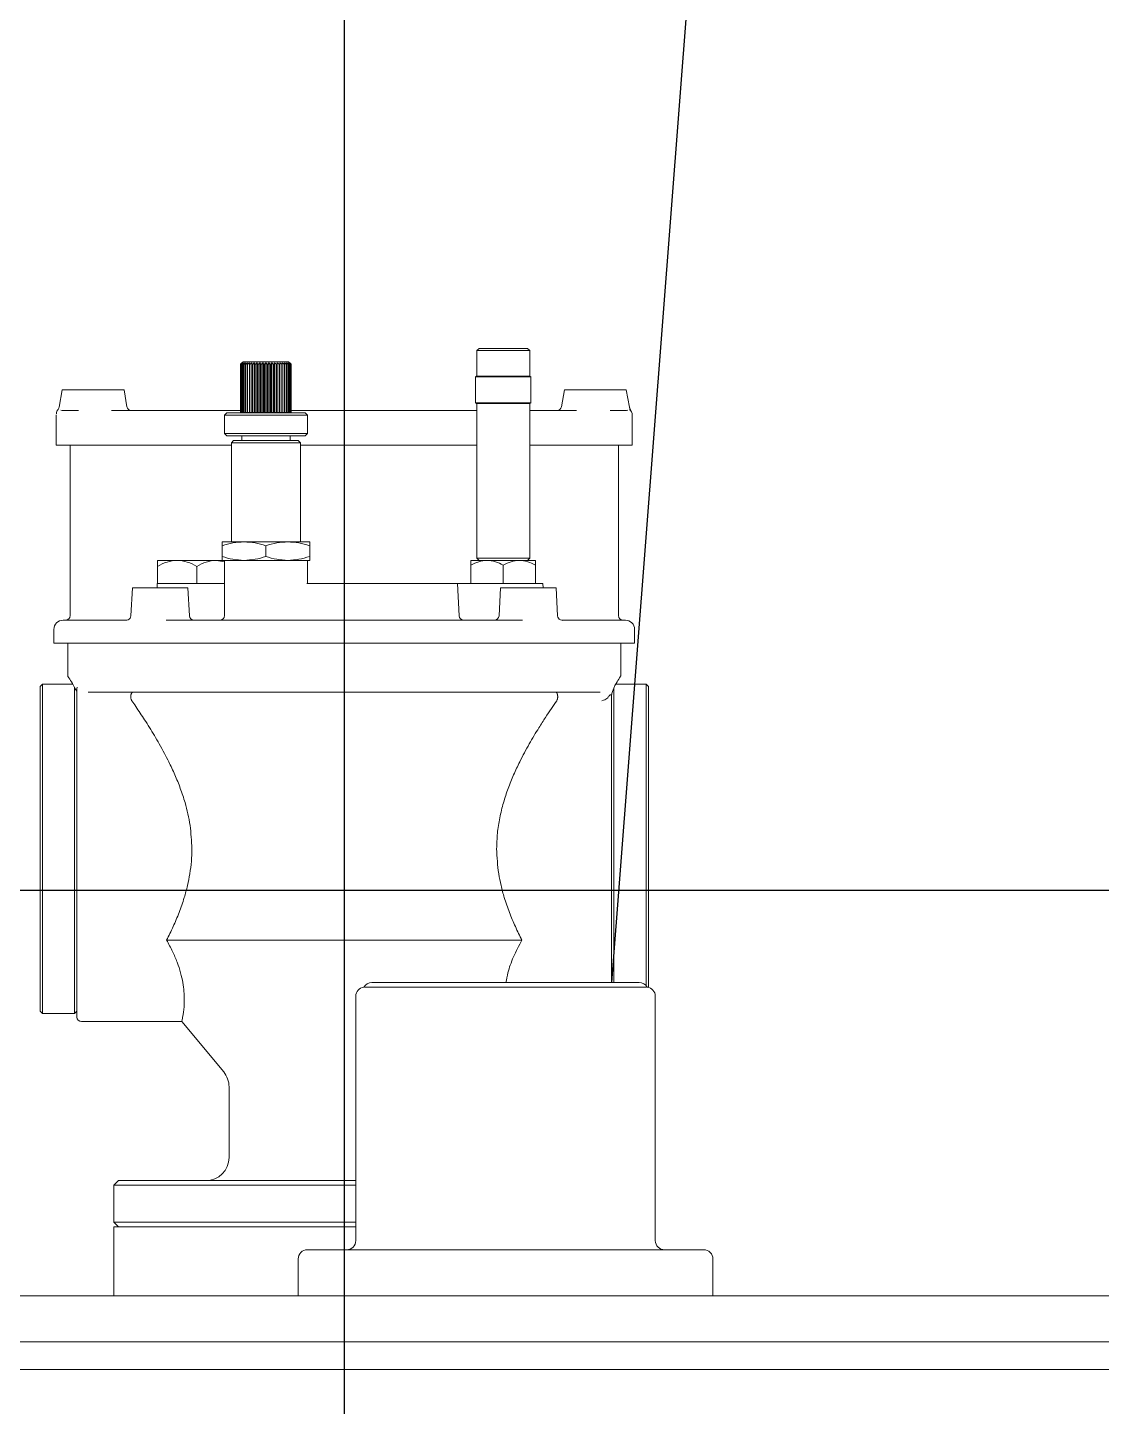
# Model space of a CAD drawing. Header units: millimetres. Extents: x 51507 to 66627, y -17810 to -7118.
# Drawn here: x 60798.7 to 61031.7, y -9252.1 to -8952.9 of the extents above; entities that cross this region are included whole.
import ezdxf

# ---------------------------------------------------------------- set-up
doc = ezdxf.new("R2010")
doc.units = ezdxf.units.MM
doc.header["$LTSCALE"] = 10
doc.layers.get('Defpoints').update_dxf_attribs({"lineweight": 25})
doc.layers.add('2', color=3, linetype='Continuous', lineweight=25)
doc.layers.add('粗实线', color=4, linetype='Continuous', lineweight=18)

msp = doc.modelspace()

# ---------------------------------------------------------------- linework, layer by layer
at = {"layer": '2'}
msp.add_line((60992.762, -8286.917), (60925.409, -9160.112), dxfattribs=at)
at = {"layer": 'Defpoints'}
for p, q in [((60867.409, -7118.116), (60867.409, -17810.116)), ((51507.409, -9140.11), (66627.409, -9140.11))]:
    msp.add_line(p, q, dxfattribs=at)
at = {"layer": '粗实线'}
for p, q in [((60896.659, -9022.512), (60896.159, -9023.012)), ((60896.159, -9023.012), (60907.659, -9023.012)), ((60896.159, -9023.012), (60896.159, -9028.512)), ((60907.159, -9022.512), (60896.659, -9022.512)), ((60907.159, -9022.512), (60907.659, -9023.012)), ((60907.659, -9023.012), (60907.659, -9028.512)), ((60844.909, -9025.977), (60845.475, -9025.412)), ((60844.909, -9036.412), (60844.909, -9025.977)), ((60844.955, -9025.977), (60844.942, -9025.977)), ((60844.942, -9036.412), (60844.942, -9025.977)), ((60844.955, -9036.412), (60844.955, -9025.977)), ((60845.086, -9025.977), (60845.06, -9025.977)), ((60845.06, -9036.412), (60845.06, -9025.977)), ((60845.086, -9036.412), (60845.086, -9025.977)), ((60845.302, -9025.977), (60845.263, -9025.977)), ((60845.263, -9036.412), (60845.263, -9025.977)), ((60845.302, -9036.412), (60845.302, -9025.977)), ((60845.475, -9025.412), (60846.07, -9025.412)), ((60845.572, -9025.977), (60845.547, -9025.977)), ((60845.547, -9036.412), (60845.547, -9025.977)), ((60845.598, -9025.977), (60845.572, -9025.977)), ((60845.598, -9036.412), (60845.598, -9025.977)), ((60845.97, -9025.977), (60845.908, -9025.977)), ((60845.908, -9036.412), (60845.908, -9025.977)), ((60845.97, -9036.412), (60845.97, -9025.977)), ((60846.07, -9025.412), (60855.343, -9025.412)), ((60846.412, -9025.977), (60846.34, -9025.977)), ((60846.34, -9036.412), (60846.34, -9025.977)), ((60846.412, -9036.412), (60846.412, -9025.977)), ((60846.825, -9036.412), (60846.825, -9025.677)), ((60846.917, -9025.977), (60846.836, -9025.977)), ((60846.836, -9036.412), (60846.836, -9025.977)), ((60846.917, -9036.412), (60846.917, -9025.977)), ((60847.326, -9036.412), (60847.326, -9025.677)), ((60847.477, -9025.977), (60847.388, -9025.977)), ((60847.388, -9036.412), (60847.388, -9025.977)), ((60847.477, -9036.412), (60847.477, -9025.977)), ((60847.875, -9036.412), (60847.875, -9025.677)), ((60848.084, -9025.977), (60847.988, -9025.977)), ((60847.988, -9036.412), (60847.988, -9025.977)), ((60848.084, -9036.412), (60848.084, -9025.977)), ((60848.464, -9036.412), (60848.464, -9025.677)), ((60848.727, -9025.977), (60848.626, -9025.977)), ((60848.626, -9036.412), (60848.626, -9025.977)), ((60848.727, -9036.412), (60848.727, -9025.977)), ((60849.084, -9036.412), (60849.084, -9025.677)), ((60849.396, -9025.977), (60849.292, -9025.977)), ((60849.292, -9036.412), (60849.292, -9025.977)), ((60849.396, -9036.412), (60849.396, -9025.977)), ((60849.724, -9036.412), (60849.724, -9025.677)), ((60850.082, -9025.977), (60849.976, -9025.977)), ((60849.976, -9036.412), (60849.976, -9025.977)), ((60850.082, -9036.412), (60850.082, -9025.977)), ((60850.376, -9036.412), (60850.376, -9025.677)), ((60850.773, -9025.977), (60850.666, -9025.977)), ((60850.666, -9036.412), (60850.666, -9025.977)), ((60850.773, -9036.412), (60850.773, -9025.977)), ((60851.028, -9036.412), (60851.028, -9025.677)), ((60851.458, -9025.977), (60851.353, -9025.977)), ((60851.353, -9036.412), (60851.353, -9025.977)), ((60851.458, -9036.412), (60851.458, -9025.977)), ((60851.67, -9036.412), (60851.67, -9025.677)), ((60852.126, -9025.977), (60852.025, -9025.977)), ((60852.025, -9036.412), (60852.025, -9025.977)), ((60852.126, -9036.412), (60852.126, -9025.977)), ((60852.292, -9036.412), (60852.292, -9025.677)), ((60852.767, -9025.977), (60852.671, -9025.977)), ((60852.671, -9036.412), (60852.671, -9025.977)), ((60852.767, -9036.412), (60852.767, -9025.977)), ((60852.885, -9036.412), (60852.885, -9025.677)), ((60853.371, -9025.977), (60853.281, -9025.977)), ((60853.281, -9036.412), (60853.281, -9025.977)), ((60853.371, -9036.412), (60853.371, -9025.977)), ((60853.439, -9036.412), (60853.439, -9025.677)), ((60853.929, -9025.977), (60853.846, -9025.977)), ((60853.846, -9036.412), (60853.846, -9025.977)), ((60853.929, -9036.412), (60853.929, -9025.977)), ((60853.944, -9036.412), (60853.944, -9025.677)), ((60854.431, -9025.977), (60854.357, -9025.977)), ((60854.357, -9036.412), (60854.357, -9025.977)), ((60854.431, -9036.412), (60854.431, -9025.977)), ((60854.869, -9025.977), (60854.806, -9025.977)), ((60854.806, -9036.412), (60854.806, -9025.977)), ((60854.869, -9036.412), (60854.869, -9025.977)), ((60855.237, -9025.977), (60855.186, -9025.977)), ((60855.186, -9036.412), (60855.186, -9025.977)), ((60855.237, -9036.412), (60855.237, -9025.977)), ((60855.343, -9025.412), (60855.909, -9025.977)), ((60855.529, -9025.977), (60855.49, -9025.977)), ((60855.49, -9036.412), (60855.49, -9025.977)), ((60855.529, -9036.412), (60855.529, -9025.977)), ((60855.741, -9025.977), (60855.713, -9025.977)), ((60855.713, -9036.412), (60855.713, -9025.977)), ((60855.741, -9036.412), (60855.741, -9025.977)), ((60855.868, -9025.977), (60855.854, -9025.977)), ((60855.854, -9036.412), (60855.854, -9025.977)), ((60855.868, -9036.412), (60855.868, -9025.977)), ((60855.908, -9025.977), (60855.909, -9025.977)), ((60855.908, -9036.412), (60855.908, -9025.977)), ((60855.909, -9036.412), (60855.909, -9025.977)), ((60896.109, -9028.512), (60895.909, -9028.712)), ((60895.909, -9028.712), (60907.909, -9028.712)), ((60895.909, -9034.312), (60895.909, -9028.712)), ((60907.709, -9028.512), (60896.109, -9028.512)), ((60907.709, -9028.512), (60907.909, -9028.712)), ((60907.909, -9034.312), (60907.909, -9028.712)), ((60805.543, -9035.251), (60806.202, -9031.512)), ((60812.909, -9031.512), (60806.202, -9031.512)), ((60819.615, -9031.512), (60812.909, -9031.512)), ((60819.615, -9031.512), (60820.263, -9035.185)), ((60914.555, -9035.185), (60915.202, -9031.512)), ((60921.909, -9031.512), (60915.202, -9031.512)), ((60928.615, -9031.512), (60921.909, -9031.512)), ((60928.615, -9031.512), (60929.275, -9035.251)), ((60817.441, -9036.012), (60816.923, -9035.991)), ((60844.909, -9036.012), (60817.441, -9036.012)), ((60896.159, -9036.012), (60855.909, -9036.012)), ((60907.909, -9034.312), (60895.909, -9034.312)), ((60896.109, -9034.512), (60895.909, -9034.312)), ((60896.109, -9034.512), (60907.709, -9034.512)), ((60896.159, -9034.512), (60896.159, -9068.012)), ((60907.659, -9034.512), (60907.659, -9068.012)), ((60917.377, -9036.012), (60907.659, -9036.012)), ((60907.709, -9034.512), (60907.909, -9034.312)), ((60917.775, -9035.996), (60917.377, -9036.012)), ((60929.519, -9035.747), (60929.755, -9036.342)), ((60804.909, -9036.962), (60804.909, -9037.321)), ((60804.909, -9037.321), (60804.909, -9043.512)), ((60841.409, -9037.012), (60841.909, -9036.512)), ((60841.409, -9041.012), (60841.409, -9037.012)), ((60841.409, -9037.012), (60849.065, -9037.012)), ((60849.14, -9036.512), (60841.909, -9036.512)), ((60844.909, -9036.412), (60844.942, -9036.412)), ((60844.942, -9036.412), (60844.955, -9036.412)), ((60844.955, -9036.412), (60845.06, -9036.412)), ((60845.06, -9036.412), (60845.086, -9036.412)), ((60845.086, -9036.412), (60845.263, -9036.412)), ((60845.263, -9036.412), (60845.302, -9036.412)), ((60845.302, -9036.412), (60845.547, -9036.412)), ((60845.547, -9036.412), (60845.598, -9036.412)), ((60845.598, -9036.412), (60845.908, -9036.412)), ((60845.908, -9036.412), (60845.97, -9036.412)), ((60845.97, -9036.412), (60846.34, -9036.412)), ((60846.34, -9036.412), (60846.412, -9036.412)), ((60846.412, -9036.412), (60846.825, -9036.412)), ((60846.825, -9036.412), (60846.836, -9036.412)), ((60846.836, -9036.412), (60846.917, -9036.412)), ((60846.909, -9036.512), (60846.909, -9036.412)), ((60846.917, -9036.412), (60847.326, -9036.412)), ((60847.326, -9036.412), (60847.388, -9036.412)), ((60847.388, -9036.412), (60847.477, -9036.412)), ((60847.477, -9036.412), (60847.875, -9036.412)), ((60847.875, -9036.412), (60847.988, -9036.412)), ((60847.988, -9036.412), (60848.084, -9036.412)), ((60848.084, -9036.412), (60848.464, -9036.412)), ((60848.464, -9036.412), (60848.626, -9036.412)), ((60848.626, -9036.412), (60848.727, -9036.412)), ((60848.727, -9036.412), (60849.084, -9036.412)), ((60849.065, -9037.012), (60859.409, -9037.012)), ((60849.084, -9036.412), (60849.292, -9036.412)), ((60858.909, -9036.512), (60849.14, -9036.512)), ((60849.292, -9036.412), (60849.396, -9036.412)), ((60849.396, -9036.412), (60849.724, -9036.412)), ((60849.724, -9036.412), (60849.976, -9036.412)), ((60849.976, -9036.412), (60850.082, -9036.412)), ((60850.082, -9036.412), (60850.376, -9036.412)), ((60850.376, -9036.412), (60850.666, -9036.412)), ((60850.666, -9036.412), (60850.773, -9036.412)), ((60850.773, -9036.412), (60851.028, -9036.412)), ((60851.028, -9036.412), (60851.353, -9036.412)), ((60851.353, -9036.412), (60851.458, -9036.412)), ((60851.458, -9036.412), (60851.67, -9036.412)), ((60851.67, -9036.412), (60852.025, -9036.412)), ((60852.025, -9036.412), (60852.126, -9036.412)), ((60852.126, -9036.412), (60852.292, -9036.412)), ((60852.292, -9036.412), (60852.671, -9036.412)), ((60852.671, -9036.412), (60852.767, -9036.412)), ((60852.767, -9036.412), (60852.885, -9036.412)), ((60852.885, -9036.412), (60853.281, -9036.412)), ((60853.281, -9036.412), (60853.371, -9036.412)), ((60853.371, -9036.412), (60853.439, -9036.412)), ((60853.439, -9036.412), (60853.846, -9036.412)), ((60853.846, -9036.412), (60853.929, -9036.412)), ((60853.909, -9036.412), (60853.909, -9036.512)), ((60853.929, -9036.412), (60853.944, -9036.412)), ((60853.944, -9036.412), (60854.357, -9036.412)), ((60854.357, -9036.412), (60854.431, -9036.412)), ((60854.431, -9036.412), (60854.806, -9036.412)), ((60854.806, -9036.412), (60854.869, -9036.412)), ((60854.869, -9036.412), (60855.186, -9036.412)), ((60855.186, -9036.412), (60855.237, -9036.412)), ((60855.237, -9036.412), (60855.49, -9036.412)), ((60855.49, -9036.412), (60855.529, -9036.412)), ((60855.529, -9036.412), (60855.713, -9036.412)), ((60855.713, -9036.412), (60855.741, -9036.412)), ((60855.741, -9036.412), (60855.854, -9036.412)), ((60855.854, -9036.412), (60855.868, -9036.412)), ((60855.868, -9036.412), (60855.908, -9036.412)), ((60855.908, -9036.412), (60855.909, -9036.412)), ((60858.909, -9036.512), (60859.409, -9037.012)), ((60859.409, -9037.012), (60859.409, -9041.012)), ((60929.909, -9036.962), (60929.909, -9037.321)), ((60929.909, -9043.512), (60929.909, -9037.321)), ((60841.909, -9041.512), (60841.409, -9041.012)), ((60849.065, -9041.012), (60841.409, -9041.012)), ((60841.909, -9041.512), (60849.14, -9041.512)), ((60845.159, -9042.512), (60845.159, -9041.512)), ((60859.409, -9041.012), (60849.065, -9041.012)), ((60849.14, -9041.512), (60858.909, -9041.512)), ((60855.659, -9041.512), (60855.659, -9042.512)), ((60859.409, -9041.012), (60858.909, -9041.512)), ((60804.909, -9043.512), (60809.909, -9043.512)), ((60807.909, -9043.512), (60807.909, -9080.512)), ((60842.909, -9043.512), (60809.909, -9043.512)), ((60843.409, -9042.512), (60842.909, -9043.012)), ((60842.909, -9043.012), (60857.909, -9043.012)), ((60842.909, -9043.012), (60842.909, -9064.512)), ((60857.409, -9042.512), (60843.409, -9042.512)), ((60857.409, -9042.512), (60857.909, -9043.012)), ((60857.909, -9043.012), (60857.909, -9064.512)), ((60896.159, -9043.512), (60857.909, -9043.512)), ((60924.909, -9043.512), (60907.659, -9043.512)), ((60924.909, -9043.512), (60929.909, -9043.512)), ((60926.909, -9080.512), (60926.909, -9043.512)), ((60840.909, -9064.512), (60840.909, -9065.36)), ((60840.909, -9064.512), (60845.659, -9064.512)), ((60840.909, -9065.36), (60840.909, -9067.663)), ((60845.659, -9064.512), (60855.159, -9064.512)), ((60850.409, -9065.36), (60850.409, -9067.663)), ((60855.159, -9064.512), (60859.909, -9064.512)), ((60859.909, -9064.512), (60859.909, -9065.36)), ((60859.909, -9065.36), (60859.909, -9067.663)), ((60826.909, -9068.512), (60826.909, -9069.826)), ((60831.159, -9068.512), (60826.909, -9068.512)), ((60839.659, -9068.512), (60831.159, -9068.512)), ((60839.659, -9068.512), (60841.409, -9068.805)), ((60840.909, -9068.512), (60839.659, -9068.512)), ((60840.909, -9067.663), (60840.909, -9068.512)), ((60840.909, -9068.512), (60845.659, -9068.512)), ((60841.409, -9068.512), (60841.409, -9080.512)), ((60845.659, -9068.512), (60855.159, -9068.512)), ((60855.159, -9068.512), (60859.909, -9068.512)), ((60859.409, -9068.512), (60859.409, -9073.512)), ((60859.909, -9067.663), (60859.909, -9068.512)), ((60898.409, -9068.512), (60894.909, -9068.512)), ((60894.909, -9068.512), (60894.909, -9069.594)), ((60907.659, -9068.012), (60896.159, -9068.012)), ((60896.659, -9068.512), (60896.159, -9068.012)), ((60905.409, -9068.512), (60898.409, -9068.512)), ((60908.909, -9068.512), (60905.409, -9068.512)), ((60907.159, -9068.512), (60907.659, -9068.012)), ((60908.909, -9068.512), (60908.909, -9069.594)), ((60826.909, -9073.512), (60826.909, -9069.826)), ((60835.409, -9073.512), (60835.409, -9069.826)), ((60894.909, -9069.594), (60894.909, -9073.512)), ((60901.909, -9069.594), (60901.909, -9073.512)), ((60908.909, -9069.594), (60908.909, -9073.512)), ((60821.424, -9074.512), (60821.107, -9080.564)), ((60833.49, -9074.512), (60821.424, -9074.512)), ((60826.776, -9074.512), (60826.828, -9073.512)), ((60826.909, -9073.512), (60826.828, -9073.512)), ((60826.909, -9073.512), (60830.142, -9073.512)), ((60832.176, -9073.512), (60830.142, -9073.512)), ((60832.176, -9073.512), (60835.409, -9073.512)), ((60833.49, -9074.512), (60833.808, -9080.564)), ((60835.409, -9073.512), (60838.642, -9073.512)), ((60839.309, -9073.512), (60838.642, -9073.512)), ((60841.409, -9073.512), (60839.309, -9073.512)), ((60888.994, -9073.512), (60860.283, -9073.512)), ((60892.359, -9080.564), (60891.99, -9073.512)), ((60896.058, -9073.512), (60891.99, -9073.512)), ((60910.49, -9073.512), (60896.058, -9073.512)), ((60901.327, -9074.512), (60901.01, -9080.564)), ((60913.393, -9074.512), (60901.327, -9074.512)), ((60910.49, -9073.512), (60910.542, -9074.512)), ((60913.393, -9074.512), (60913.711, -9080.564)), ((60804.409, -9083.512), (60804.409, -9086.512)), ((60820.223, -9081.512), (60806.409, -9081.512)), ((60820.51, -9081.427), (60820.223, -9081.512)), ((60906.067, -9081.512), (60828.75, -9081.512)), ((60914.31, -9081.428), (60914.876, -9081.545)), ((60928.409, -9081.512), (60914.595, -9081.512)), ((60930.409, -9083.512), (60930.409, -9086.512)), ((60930.409, -9086.512), (60804.409, -9086.512)), ((60807.409, -9093.612), (60807.409, -9086.512)), ((60927.409, -9086.512), (60927.409, -9093.612)), ((60801.409, -9095.862), (60801.909, -9095.362)), ((60801.409, -9095.862), (60801.409, -9113.487)), ((60801.909, -9095.362), (60808.476, -9095.362)), ((60801.909, -9113.237), (60801.909, -9095.362)), ((60808.867, -9096.112), (60808.409, -9095.233)), ((60926.343, -9095.362), (60932.909, -9095.362)), ((60932.909, -9095.362), (60933.409, -9095.862)), ((60932.909, -9095.362), (60932.909, -9113.237)), ((60933.409, -9113.487), (60933.409, -9095.862)), ((60808.909, -9096.021), (60808.909, -9113.237)), ((60809.409, -9096.296), (60809.409, -9099.481)), ((60809.52, -9096.112), (60809.449, -9096.076)), ((60811.841, -9097.112), (60867.409, -9097.112)), ((60867.409, -9097.112), (60922.976, -9097.112)), ((60924.6, -9098.314), (60924.409, -9098.499)), ((60925.409, -9160.112), (60925.409, -9098.002)), ((60925.909, -9113.237), (60925.909, -9096.071)), ((60809.409, -9099.481), (60809.409, -9167.612)), ((60801.409, -9113.487), (60801.409, -9166.362)), ((60801.909, -9166.862), (60801.909, -9113.237)), ((60808.909, -9113.237), (60808.909, -9166.862)), ((60925.909, -9160.112), (60925.909, -9113.237)), ((60932.909, -9113.237), (60932.909, -9160.789)), ((60933.409, -9161.175), (60933.409, -9113.487)), ((60828.858, -9150.922), (60867.409, -9150.922)), ((60867.409, -9150.922), (60905.96, -9150.922)), ((60932.909, -9161.112), (60871.909, -9161.112)), ((60931.409, -9160.112), (60873.409, -9160.112)), ((60869.909, -9216.112), (60869.909, -9163.112)), ((60934.909, -9163.112), (60934.909, -9216.112)), ((60801.909, -9166.862), (60801.409, -9166.362)), ((60808.909, -9166.862), (60801.909, -9166.862)), ((60809.409, -9166.362), (60808.909, -9166.862)), ((60832.15, -9168.612), (60810.409, -9168.612)), ((60841.25, -9179.531), (60832.15, -9168.611)), ((60842.409, -9198.112), (60842.409, -9182.732)), ((60817.409, -9204.112), (60818.409, -9203.112)), ((60867.409, -9203.112), (60818.409, -9203.112)), ((60869.909, -9203.112), (60867.409, -9203.112)), ((60817.409, -9212.112), (60817.409, -9204.112)), ((60817.409, -9204.112), (60867.409, -9204.112)), ((60867.409, -9204.112), (60869.909, -9204.112)), ((60818.409, -9213.112), (60817.409, -9212.112)), ((60867.409, -9212.112), (60817.409, -9212.112)), ((60869.909, -9212.112), (60867.409, -9212.112)), ((60817.409, -9228.112), (60817.409, -9213.112)), ((60832.053, -9213.112), (60817.409, -9213.112)), ((60869.909, -9213.112), (60832.053, -9213.112)), ((60945.409, -9218.112), (60859.409, -9218.112)), ((60857.409, -9228.112), (60857.409, -9220.112)), ((60947.409, -9220.112), (60947.409, -9228.112)), ((61357.409, -9228.112), (60377.409, -9228.112)), ((61357.409, -9238.112), (60377.409, -9238.112)), ((60382.409, -9244.112), (61352.409, -9244.112))]:
    msp.add_line(p, q, dxfattribs=at)
for centre, radius, start, end in [((60821.248, -9035.012), 1, 190, 270), ((60913.57, -9035.012), 1, 270, 350), ((60928.457, -9036.967), 1.452, 0.20169, 54.08107), ((60806.909, -9080.512), 1, 270, 0), ((60820.108, -9080.512), 1, 293.66429, 357), ((60834.806, -9080.512), 1, 183, 270), ((60840.409, -9080.512), 1, 270, 0), ((60893.358, -9080.512), 1, 183, 270), ((60900.011, -9080.512), 1, 270, 357), ((60914.709, -9080.512), 1, 183, 246.33571), ((60927.909, -9080.512), 1, 180, 270), ((60806.409, -9083.512), 2, 90, 180), ((60928.409, -9083.512), 2, 0, 90), ((60871.909, -9163.112), 2, 96.90186, 180), ((60873.409, -9162.112), 2, 90, 150.47828), ((60931.409, -9162.112), 2, 29.52171, 90), ((60932.909, -9163.112), 2, 0, 83.09814), ((60810.409, -9167.612), 1, 180, 270), ((60837.409, -9182.732), 5, 0, 39.80557), ((60837.409, -9198.112), 5, 270, 0), ((60859.409, -9220.112), 2, 90, 180), ((60867.909, -9216.112), 2, 270, 0), ((60936.909, -9216.112), 2, 180, 270), ((60945.409, -9220.112), 2, 0, 90)]:
    msp.add_arc(centre, radius, start, end, dxfattribs=at)
for points, knots in [([(60845.217, -9025.677), (60845.159, -9025.733), (60845.056, -9025.832), (60844.954, -9025.933), (60844.909, -9025.977)], [0, 0, 0, 0, 0.24089032, 0.43016227, 0.43016227, 0.43016227, 0.43016227]), ([(60844.942, -9025.977), (60844.993, -9025.921), (60845.084, -9025.82), (60845.176, -9025.721), (60845.217, -9025.677)], [0, 0, 0, 0, 0.2280065, 0.40715354, 0.40715354, 0.40715354, 0.40715354]), ([(60845.295, -9025.677), (60845.231, -9025.733), (60845.117, -9025.832), (60845.004, -9025.933), (60844.955, -9025.977)], [0, 0, 0, 0, 0.25406919, 0.45369601, 0.45369601, 0.45369601, 0.45369601]), ([(60845.06, -9025.977), (60845.104, -9025.921), (60845.182, -9025.82), (60845.26, -9025.721), (60845.295, -9025.677)], [0, 0, 0, 0, 0.2132223, 0.38075324, 0.38075324, 0.38075324, 0.38075324]), ([(60845.453, -9025.677), (60845.384, -9025.733), (60845.261, -9025.832), (60845.14, -9025.933), (60845.086, -9025.977)], [0, 0, 0, 0, 0.26547023, 0.47405507, 0.47405507, 0.47405507, 0.47405507]), ([(60845.263, -9025.977), (60845.299, -9025.921), (60845.361, -9025.82), (60845.425, -9025.721), (60845.453, -9025.677)], [0, 0, 0, 0, 0.19884696, 0.35508304, 0.35508304, 0.35508304, 0.35508304]), ([(60845.69, -9025.677), (60845.617, -9025.733), (60845.487, -9025.832), (60845.358, -9025.933), (60845.302, -9025.977)], [0, 0, 0, 0, 0.27463769, 0.49042557, 0.49042557, 0.49042557, 0.49042557]), ([(60845.547, -9025.977), (60845.574, -9025.921), (60845.621, -9025.82), (60845.669, -9025.721), (60845.69, -9025.677)], [0, 0, 0, 0, 0.18597919, 0.33210494, 0.33210494, 0.33210494, 0.33210494]), ([(60846.001, -9025.677), (60845.925, -9025.733), (60845.79, -9025.832), (60845.657, -9025.933), (60845.598, -9025.977)], [0, 0, 0, 0, 0.2812371, 0.50221025, 0.50221025, 0.50221025, 0.50221025]), ([(60845.908, -9025.977), (60845.925, -9025.921), (60845.956, -9025.82), (60845.987, -9025.721), (60846.001, -9025.677)], [0, 0, 0, 0, 0.17583906, 0.3139976, 0.3139976, 0.3139976, 0.3139976]), ([(60846.381, -9025.677), (60846.304, -9025.733), (60846.166, -9025.832), (60846.03, -9025.933), (60845.97, -9025.977)], [0, 0, 0, 0, 0.2850426, 0.5090058, 0.5090058, 0.5090058, 0.5090058]), ([(60846.34, -9025.977), (60846.347, -9025.921), (60846.361, -9025.82), (60846.375, -9025.721), (60846.381, -9025.677)], [0, 0, 0, 0, 0.16959974, 0.30285599, 0.30285599, 0.30285599, 0.30285599]), ([(60846.825, -9025.677), (60846.748, -9025.733), (60846.609, -9025.832), (60846.472, -9025.933), (60846.412, -9025.977)], [0, 0, 0, 0, 0.28592901, 0.51058868, 0.51058868, 0.51058868, 0.51058868]), ([(60846.836, -9025.977), (60846.834, -9025.921), (60846.83, -9025.82), (60846.827, -9025.721), (60846.825, -9025.677)], [0, 0, 0, 0, 0.16810079, 0.30017929, 0.30017929, 0.30017929, 0.30017929]), ([(60847.326, -9025.677), (60847.249, -9025.733), (60847.112, -9025.832), (60846.977, -9025.933), (60846.917, -9025.977)], [0, 0, 0, 0, 0.28386766, 0.50690769, 0.50690769, 0.50690769, 0.50690769]), ([(60847.388, -9025.977), (60847.376, -9025.921), (60847.356, -9025.82), (60847.335, -9025.721), (60847.326, -9025.677)], [0, 0, 0, 0, 0.17155936, 0.3063553, 0.3063553, 0.3063553, 0.3063553]), ([(60847.875, -9025.677), (60847.8, -9025.733), (60847.667, -9025.832), (60847.535, -9025.933), (60847.477, -9025.977)], [0, 0, 0, 0, 0.27892549, 0.49808237, 0.49808237, 0.49808237, 0.49808237]), ([(60847.988, -9025.977), (60847.967, -9025.921), (60847.929, -9025.82), (60847.892, -9025.721), (60847.875, -9025.677)], [0, 0, 0, 0, 0.17948375, 0.32050597, 0.32050597, 0.32050597, 0.32050597]), ([(60848.464, -9025.677), (60848.393, -9025.733), (60848.265, -9025.832), (60848.139, -9025.933), (60848.084, -9025.977)], [0, 0, 0, 0, 0.27126723, 0.48440687, 0.48440687, 0.48440687, 0.48440687]), ([(60848.626, -9025.977), (60848.596, -9025.921), (60848.542, -9025.82), (60848.488, -9025.721), (60848.464, -9025.677)], [0, 0, 0, 0, 0.19086224, 0.34082464, 0.34082464, 0.34082464, 0.34082464]), ([(60849.084, -9025.677), (60849.017, -9025.733), (60848.897, -9025.832), (60848.779, -9025.933), (60848.727, -9025.977)], [0, 0, 0, 0, 0.2611609, 0.46635982, 0.46635982, 0.46635982, 0.46635982]), ([(60849.292, -9025.977), (60849.253, -9025.921), (60849.184, -9025.82), (60849.115, -9025.721), (60849.084, -9025.677)], [0, 0, 0, 0, 0.20447419, 0.36513164, 0.36513164, 0.36513164, 0.36513164]), ([(60849.724, -9025.677), (60849.663, -9025.733), (60849.553, -9025.832), (60849.444, -9025.933), (60849.396, -9025.977)], [0, 0, 0, 0, 0.24898763, 0.44462178, 0.44462178, 0.44462178, 0.44462178]), ([(60849.976, -9025.977), (60849.929, -9025.921), (60849.846, -9025.82), (60849.762, -9025.721), (60849.724, -9025.677)], [0, 0, 0, 0, 0.21913504, 0.39131167, 0.39131167, 0.39131167, 0.39131167]), ([(60850.376, -9025.677), (60850.321, -9025.733), (60850.222, -9025.832), (60850.125, -9025.933), (60850.082, -9025.977)], [0, 0, 0, 0, 0.23525637, 0.42010163, 0.42010163, 0.42010163, 0.42010163]), ([(60850.666, -9025.977), (60850.612, -9025.921), (60850.516, -9025.82), (60850.419, -9025.721), (60850.376, -9025.677)], [0, 0, 0, 0, 0.2338153, 0.41752636, 0.41752636, 0.41752636, 0.41752636]), ([(60851.028, -9025.677), (60850.98, -9025.733), (60850.894, -9025.832), (60850.81, -9025.933), (60850.773, -9025.977)], [0, 0, 0, 0, 0.22062401, 0.39397235, 0.39397235, 0.39397235, 0.39397235]), ([(60851.353, -9025.977), (60851.293, -9025.921), (60851.185, -9025.82), (60851.076, -9025.721), (60851.028, -9025.677)], [0, 0, 0, 0, 0.24766953, 0.44226601, 0.44226601, 0.44226601, 0.44226601]), ([(60851.67, -9025.677), (60851.63, -9025.733), (60851.559, -9025.832), (60851.489, -9025.933), (60851.458, -9025.977)], [0, 0, 0, 0, 0.20591778, 0.36771115, 0.36771115, 0.36771115, 0.36771115]), ([(60852.025, -9025.977), (60851.959, -9025.921), (60851.841, -9025.82), (60851.722, -9025.721), (60851.67, -9025.677)], [0, 0, 0, 0, 0.26002474, 0.46432883, 0.46432883, 0.46432883, 0.46432883]), ([(60852.292, -9025.677), (60852.261, -9025.733), (60852.205, -9025.832), (60852.15, -9025.933), (60852.126, -9025.977)], [0, 0, 0, 0, 0.19214896, 0.34312393, 0.34312393, 0.34312393, 0.34312393]), ([(60852.671, -9025.977), (60852.601, -9025.921), (60852.475, -9025.82), (60852.348, -9025.721), (60852.292, -9025.677)], [0, 0, 0, 0, 0.27035807, 0.48278116, 0.48278116, 0.48278116, 0.48278116]), ([(60852.885, -9025.677), (60852.863, -9025.733), (60852.823, -9025.832), (60852.784, -9025.933), (60852.767, -9025.977)], [0, 0, 0, 0, 0.18048999, 0.32230429, 0.32230429, 0.32230429, 0.32230429]), ([(60853.281, -9025.977), (60853.208, -9025.921), (60853.077, -9025.82), (60852.944, -9025.721), (60852.885, -9025.677)], [0, 0, 0, 0, 0.27827632, 0.49692087, 0.49692087, 0.49692087, 0.49692087]), ([(60853.439, -9025.677), (60853.426, -9025.733), (60853.403, -9025.832), (60853.381, -9025.933), (60853.371, -9025.977)], [0, 0, 0, 0, 0.17216684, 0.30744148, 0.30744148, 0.30744148, 0.30744148]), ([(60853.846, -9025.977), (60853.771, -9025.921), (60853.636, -9025.82), (60853.499, -9025.721), (60853.439, -9025.677)], [0, 0, 0, 0, 0.2835006, 0.50624992, 0.50624992, 0.50624992, 0.50624992]), ([(60853.944, -9025.677), (60853.942, -9025.733), (60853.936, -9025.832), (60853.931, -9025.933), (60853.929, -9025.977)], [0, 0, 0, 0, 0.16822634, 0.30040486, 0.30040486, 0.30040486, 0.30040486]), ([(60854.357, -9025.977), (60854.281, -9025.921), (60854.144, -9025.82), (60854.005, -9025.721), (60853.944, -9025.677)], [0, 0, 0, 0, 0.28585613, 0.5104562, 0.5104562, 0.5104562, 0.5104562]), ([(60854.394, -9025.677), (60854.401, -9025.733), (60854.413, -9025.832), (60854.425, -9025.933), (60854.431, -9025.977)], [0, 0, 0, 0, 0.16922478, 0.3021878, 0.3021878, 0.3021878, 0.3021878]), ([(60854.806, -9025.977), (60854.73, -9025.921), (60854.593, -9025.82), (60854.455, -9025.721), (60854.394, -9025.677)], [0, 0, 0, 0, 0.28526628, 0.5094029, 0.5094029, 0.5094029, 0.5094029]), ([(60854.782, -9025.677), (60854.798, -9025.733), (60854.827, -9025.832), (60854.856, -9025.933), (60854.869, -9025.977)], [0, 0, 0, 0, 0.17501717, 0.31253137, 0.31253137, 0.31253137, 0.31253137]), ([(60855.186, -9025.977), (60855.111, -9025.921), (60854.977, -9025.82), (60854.841, -9025.721), (60854.782, -9025.677)], [0, 0, 0, 0, 0.28175011, 0.50312405, 0.50312405, 0.50312405, 0.50312405]), ([(60855.1, -9025.677), (60855.126, -9025.733), (60855.172, -9025.832), (60855.217, -9025.933), (60855.237, -9025.977)], [0, 0, 0, 0, 0.18481523, 0.33002795, 0.33002795, 0.33002795, 0.33002795]), ([(60855.49, -9025.977), (60855.417, -9025.921), (60855.288, -9025.82), (60855.157, -9025.721), (60855.1, -9025.677)], [0, 0, 0, 0, 0.275423, 0.49182565, 0.49182565, 0.49182565, 0.49182565]), ([(60855.344, -9025.677), (60855.379, -9025.733), (60855.441, -9025.832), (60855.502, -9025.933), (60855.529, -9025.977)], [0, 0, 0, 0, 0.19746491, 0.35261671, 0.35261671, 0.35261671, 0.35261671]), ([(60855.713, -9025.977), (60855.645, -9025.921), (60855.523, -9025.82), (60855.399, -9025.721), (60855.344, -9025.677)], [0, 0, 0, 0, 0.26650037, 0.47589243, 0.47589243, 0.47589243, 0.47589243]), ([(60855.51, -9025.677), (60855.554, -9025.733), (60855.631, -9025.832), (60855.707, -9025.933), (60855.741, -9025.977)], [0, 0, 0, 0, 0.21174107, 0.37810991, 0.37810991, 0.37810991, 0.37810991]), ([(60855.854, -9025.977), (60855.79, -9025.921), (60855.676, -9025.82), (60855.561, -9025.721), (60855.51, -9025.677)], [0, 0, 0, 0, 0.2553053, 0.45590128, 0.45590128, 0.45590128, 0.45590128]), ([(60855.596, -9025.677), (60855.647, -9025.733), (60855.738, -9025.832), (60855.828, -9025.933), (60855.868, -9025.977)], [0, 0, 0, 0, 0.22652873, 0.40451652, 0.40451652, 0.40451652, 0.40451652]), ([(60855.908, -9025.977), (60855.85, -9025.921), (60855.747, -9025.82), (60855.642, -9025.721), (60855.596, -9025.677)], [0, 0, 0, 0, 0.24228063, 0.432643, 0.432643, 0.432643, 0.432643]), ([(60804.952, -9036.688), (60804.969, -9036.528), (60805.015, -9036.108), (60805.19, -9035.885), (60805.299, -9035.747)], [0, 0, 0, 0, 0.3907684, 1.0224975, 1.0224975, 1.0224975, 1.0224975]), ([(60805.296, -9035.75), (60805.356, -9035.674), (60805.474, -9035.524), (60805.521, -9035.339), (60805.543, -9035.249)], [0, 0, 0, 0, 0.28746739, 0.56538017, 0.56538017, 0.56538017, 0.56538017]), ([(60809.738, -9035.969), (60809.3, -9035.983), (60808.424, -9036.011), (60807.31, -9036.006), (60806.408, -9036.008), (60806.071, -9035.96), (60805.903, -9035.935)], [0, 0, 0, 0, 0.9605508, 1.919814, 2.879611, 3.8384231, 3.8384231, 3.8384231, 3.8384231]), ([(60928.914, -9035.935), (60928.746, -9035.96), (60928.409, -9036.008), (60927.506, -9036.006), (60926.393, -9036.011), (60925.517, -9035.983), (60925.08, -9035.969)], [0, 0, 0, 0, 0.960401, 1.9197025, 2.8794474, 3.8384208, 3.8384208, 3.8384208, 3.8384208]), ([(60929.274, -9035.249), (60929.297, -9035.339), (60929.343, -9035.524), (60929.461, -9035.674), (60929.521, -9035.75)], [0, 0, 0, 0, 0.27791278, 0.56538017, 0.56538017, 0.56538017, 0.56538017]), ([(60840.909, -9065.36), (60841.688, -9065.121), (60843.245, -9064.642), (60844.855, -9064.555), (60845.659, -9064.512)], [0, 0, 0, 0, 2.423601, 4.843489, 4.843489, 4.843489, 4.843489]), ([(60845.659, -9064.512), (60846.464, -9064.555), (60848.073, -9064.643), (60849.631, -9065.121), (60850.409, -9065.36)], [0, 0, 0, 0, 2.4229602, 4.8434844, 4.8434844, 4.8434844, 4.8434844]), ([(60850.409, -9065.36), (60851.188, -9065.121), (60852.745, -9064.642), (60854.355, -9064.555), (60855.159, -9064.512)], [0, 0, 0, 0, 2.423601, 4.843489, 4.843489, 4.843489, 4.843489]), ([(60855.159, -9064.512), (60855.964, -9064.555), (60857.573, -9064.643), (60859.131, -9065.121), (60859.909, -9065.36)], [0, 0, 0, 0, 2.4229602, 4.8434844, 4.8434844, 4.8434844, 4.8434844]), ([(60826.909, -9069.826), (60827.582, -9069.464), (60828.932, -9068.737), (60830.416, -9068.587), (60831.159, -9068.512)], [0, 0, 0, 0, 2.2424519, 4.4932277, 4.4932277, 4.4932277, 4.4932277]), ([(60831.159, -9068.512), (60831.897, -9068.586), (60833.381, -9068.735), (60834.731, -9069.461), (60835.409, -9069.826)], [0, 0, 0, 0, 2.236743, 4.4933074, 4.4933074, 4.4933074, 4.4933074]), ([(60835.409, -9069.826), (60836.082, -9069.464), (60837.432, -9068.737), (60838.916, -9068.587), (60839.659, -9068.512)], [0, 0, 0, 0, 2.2424519, 4.4932277, 4.4932277, 4.4932277, 4.4932277]), ([(60845.659, -9068.512), (60844.854, -9068.468), (60843.244, -9068.38), (60841.687, -9067.902), (60840.909, -9067.663)], [0, 0, 0, 0, 2.4229602, 4.8434844, 4.8434844, 4.8434844, 4.8434844]), ([(60850.409, -9067.663), (60849.63, -9067.902), (60848.072, -9068.381), (60846.463, -9068.468), (60845.659, -9068.512)], [0, 0, 0, 0, 2.423601, 4.843489, 4.843489, 4.843489, 4.843489]), ([(60855.159, -9068.512), (60854.354, -9068.468), (60852.744, -9068.38), (60851.187, -9067.902), (60850.409, -9067.663)], [0, 0, 0, 0, 2.4229602, 4.8434844, 4.8434844, 4.8434844, 4.8434844]), ([(60859.909, -9067.663), (60859.13, -9067.902), (60857.572, -9068.381), (60855.963, -9068.468), (60855.159, -9068.512)], [0, 0, 0, 0, 2.423601, 4.843489, 4.843489, 4.843489, 4.843489]), ([(60898.409, -9068.512), (60897.801, -9068.573), (60896.579, -9068.695), (60895.467, -9069.294), (60894.909, -9069.594)], [0, 0, 0, 0, 1.8420238, 3.7003708, 3.7003708, 3.7003708, 3.7003708]), ([(60901.909, -9069.594), (60901.354, -9069.296), (60900.243, -9068.697), (60899.021, -9068.573), (60898.409, -9068.512)], [0, 0, 0, 0, 1.8467246, 3.7003052, 3.7003052, 3.7003052, 3.7003052]), ([(60905.409, -9068.512), (60904.801, -9068.573), (60903.579, -9068.695), (60902.467, -9069.294), (60901.909, -9069.594)], [0, 0, 0, 0, 1.8420238, 3.7003708, 3.7003708, 3.7003708, 3.7003708]), ([(60908.909, -9069.594), (60908.354, -9069.296), (60907.243, -9068.697), (60906.021, -9068.573), (60905.409, -9068.512)], [0, 0, 0, 0, 1.8467246, 3.7003052, 3.7003052, 3.7003052, 3.7003052]), ([(60860.283, -9073.512), (60860.165, -9073.512), (60859.93, -9073.512), (60859.622, -9073.512), (60859.388, -9073.512), (60859.326, -9073.512), (60859.295, -9073.512)], [0, 0, 0, 0, 0.24747509, 0.4937849, 0.74022325, 0.98784441, 0.98784441, 0.98784441, 0.98784441]), ([(60891.99, -9073.512), (60891.937, -9073.512), (60891.827, -9073.512), (60891.017, -9073.512), (60890.009, -9073.512), (60889.323, -9073.512), (60888.994, -9073.512)], [0, 0, 0, 0, 0.8100458, 1.684845, 2.3655728, 2.9958886, 2.9958886, 2.9958886, 2.9958886]), ([(60808.409, -9095.233), (60808.139, -9094.793), (60807.599, -9093.912), (60807.324, -9093.475), (60807.409, -9093.612), (60807.409, -9093.612)], [0, 0, 0, 0, 0.9513238, 1.9050118, 1.9055375, 1.9055375, 1.9055375, 1.9055375]), ([(60926.409, -9095.233), (60926.241, -9095.531), (60925.988, -9095.977), (60925.663, -9096.806), (60925.507, -9097.336), (60925.439, -9097.658), (60925.413, -9097.866), (60925.41, -9097.959), (60925.409, -9098.002)], [0, 0, 0, 0, 1.4829853, 2.2254959, 2.5966829, 2.8168994, 2.8995979, 2.9683002, 2.9683002, 2.9683002, 2.9683002]), ([(60926.409, -9095.233), (60926.679, -9094.793), (60927.219, -9093.912), (60927.494, -9093.475), (60927.409, -9093.612), (60927.409, -9093.612)], [0, 0, 0, 0, 0.9513238, 1.9050118, 1.9055375, 1.9055375, 1.9055375, 1.9055375]), ([(60808.867, -9096.112), (60808.903, -9096.186), (60808.96, -9096.304), (60809.069, -9096.479), (60809.148, -9096.598), (60809.196, -9096.666), (60809.232, -9096.717), (60809.269, -9096.768), (60809.312, -9096.828), (60809.351, -9096.885), (60809.4, -9096.963), (60809.405, -9096.989), (60809.409, -9097.009)], [0, 0, 0, 0, 0.263575, 0.4194583, 0.4778048, 0.527151, 0.5528869, 0.5786338, 0.6348426, 0.703932, 0.7901852, 1.0514686, 1.0514686, 1.0514686, 1.0514686]), ([(60809.428, -9096.112), (60809.423, -9096.141), (60809.411, -9096.201), (60809.41, -9096.264), (60809.409, -9096.296)], [0, 0, 0, 0, 0.09046919, 0.18545146, 0.18545146, 0.18545146, 0.18545146]), ([(60809.449, -9096.076), (60809.447, -9096.076), (60809.442, -9096.075), (60809.434, -9096.086), (60809.431, -9096.102), (60809.428, -9096.112)], [0, 0, 0, 0, 0.012594284, 0.025148004, 0.044886551, 0.044886551, 0.044886551, 0.044886551]), ([(60821.09, -9098.112), (60821.092, -9098.043), (60821.095, -9097.907), (60821.121, -9097.713), (60821.161, -9097.536), (60821.232, -9097.336), (60821.348, -9097.152), (60821.456, -9097.125), (60821.509, -9097.112)], [0, 0, 0, 0, 0.1449713, 0.2907021, 0.4349019, 0.581291, 0.8707318, 1.1606478, 1.1606478, 1.1606478, 1.1606478]), ([(60821.29, -9098.969), (60821.262, -9098.921), (60821.205, -9098.825), (60821.142, -9098.617), (60821.098, -9098.375), (60821.093, -9098.199), (60821.09, -9098.112)], [0, 0, 0, 0, 0.22274194, 0.44580605, 0.66880971, 0.89147345, 0.89147345, 0.89147345, 0.89147345]), ([(60913.308, -9097.112), (60913.362, -9097.125), (60913.47, -9097.152), (60913.585, -9097.336), (60913.656, -9097.536), (60913.696, -9097.712), (60913.723, -9097.907), (60913.726, -9098.043), (60913.727, -9098.112)], [0, 0, 0, 0, 0.2898066, 0.5791983, 0.7255794, 0.8698768, 1.0156088, 1.1606508, 1.1606508, 1.1606508, 1.1606508]), ([(60913.727, -9098.112), (60913.725, -9098.199), (60913.719, -9098.375), (60913.676, -9098.616), (60913.613, -9098.825), (60913.556, -9098.92), (60913.527, -9098.969)], [0, 0, 0, 0, 0.22201598, 0.44519529, 0.66609, 0.89150927, 0.89150927, 0.89150927, 0.89150927]), ([(60923.333, -9098.969), (60923.54, -9098.905), (60923.953, -9098.777), (60924.257, -9098.591), (60924.409, -9098.499)], [0, 0, 0, 0, 0.5911779, 1.1782375, 1.1782375, 1.1782375, 1.1782375]), ([(60925.409, -9098.002), (60925.408, -9097.968), (60925.406, -9097.902), (60925.391, -9097.819), (60925.37, -9097.761), (60925.322, -9097.688), (60925.207, -9097.664), (60924.96, -9097.815), (60924.744, -9098.114), (60924.6, -9098.314)], [0, 0, 0, 0, 0.041854, 0.0832257, 0.1230735, 0.1674163, 0.3334808, 0.6644289, 1.3244446, 1.3244446, 1.3244446, 1.3244446]), ([(60821.29, -9098.969), (60821.574, -9099.378), (60822.161, -9100.224), (60823.095, -9101.611), (60824.102, -9103.143), (60825.133, -9104.766), (60826.206, -9106.522), (60827.292, -9108.386), (60828.339, -9110.288), (60829.483, -9112.512), (60830.661, -9115.023), (60831.864, -9117.981), (60833.06, -9121.601), (60834.103, -9125.975), (60834.259, -9129.403), (60834.337, -9131.112)], [0, 0, 0, 0, 2.1166153, 4.3801978, 6.4479397, 8.7903843, 10.9991459, 13.196661, 15.5858845, 17.5865062, 20.5571733, 23.4990782, 26.4096758, 30.8323869, 35.2293753, 35.2293753, 35.2293753, 35.2293753]), ([(60900.481, -9131.112), (60900.515, -9129.98), (60900.582, -9127.719), (60901.116, -9124.356), (60901.915, -9121.107), (60902.952, -9117.991), (60904.15, -9115.035), (60905.358, -9112.462), (60906.504, -9110.24), (60907.55, -9108.344), (60908.602, -9106.539), (60909.787, -9104.597), (60911.052, -9102.619), (60912.364, -9100.65), (60913.14, -9099.528), (60913.527, -9098.969)], [0, 0, 0, 0, 2.9123805, 5.8223273, 8.821329, 11.7289886, 14.6609336, 17.6356421, 19.8354675, 22.0265352, 24.2160923, 26.4111328, 29.4817072, 32.3646601, 35.2316932, 35.2316932, 35.2316932, 35.2316932]), ([(60834.337, -9131.112), (60834.315, -9132.01), (60834.272, -9133.826), (60833.934, -9136.492), (60833.41, -9139.131), (60832.643, -9141.954), (60831.598, -9144.946), (60830.296, -9148.037), (60829.339, -9149.956), (60828.858, -9150.922)], [0, 0, 0, 0, 2.5739419, 5.2000414, 7.7242005, 10.3912778, 13.8184178, 17.2612938, 20.75238, 20.75238, 20.75238, 20.75238]), ([(60905.96, -9150.922), (60905.478, -9149.955), (60904.521, -9148.035), (60903.218, -9144.942), (60902.171, -9141.949), (60901.411, -9139.125), (60900.69, -9135.625), (60900.565, -9132.927), (60900.481, -9131.112)], [0, 0, 0, 0, 3.4931893, 6.9393612, 10.3709856, 13.0355507, 15.5576452, 20.7491757, 20.7491757, 20.7491757, 20.7491757]), ([(60828.858, -9150.922), (60829.302, -9151.744), (60830.187, -9153.378), (60831.195, -9155.77), (60831.937, -9158.038), (60832.413, -9160.163), (60832.661, -9162.095), (60832.726, -9163.798), (60832.67, -9165.25), (60832.546, -9166.464), (60832.405, -9167.364), (60832.292, -9167.961), (60832.212, -9168.339), (60832.161, -9168.569), (60832.154, -9168.597), (60832.15, -9168.611)], [0, 0, 0, 0, 1.5438829, 3.0702527, 4.6207711, 6.1328856, 7.6856209, 9.2404828, 10.7476881, 12.2623763, 13.8486746, 15.1054796, 16.1581205, 17.3271171, 18.4465209, 18.4465209, 18.4465209, 18.4465209]), ([(60902.496, -9160.112), (60902.618, -9159.423), (60902.921, -9157.726), (60904.031, -9154.584), (60905.317, -9152.144), (60905.96, -9150.922)], [0, 0, 0, 0, 2.5073388, 6.1852558, 9.8738819, 9.8738819, 9.8738819, 9.8738819])]:
    msp.add_open_spline(points, degree=3, knots=knots, dxfattribs=at)

doc.saveas('drawing.dxf')
